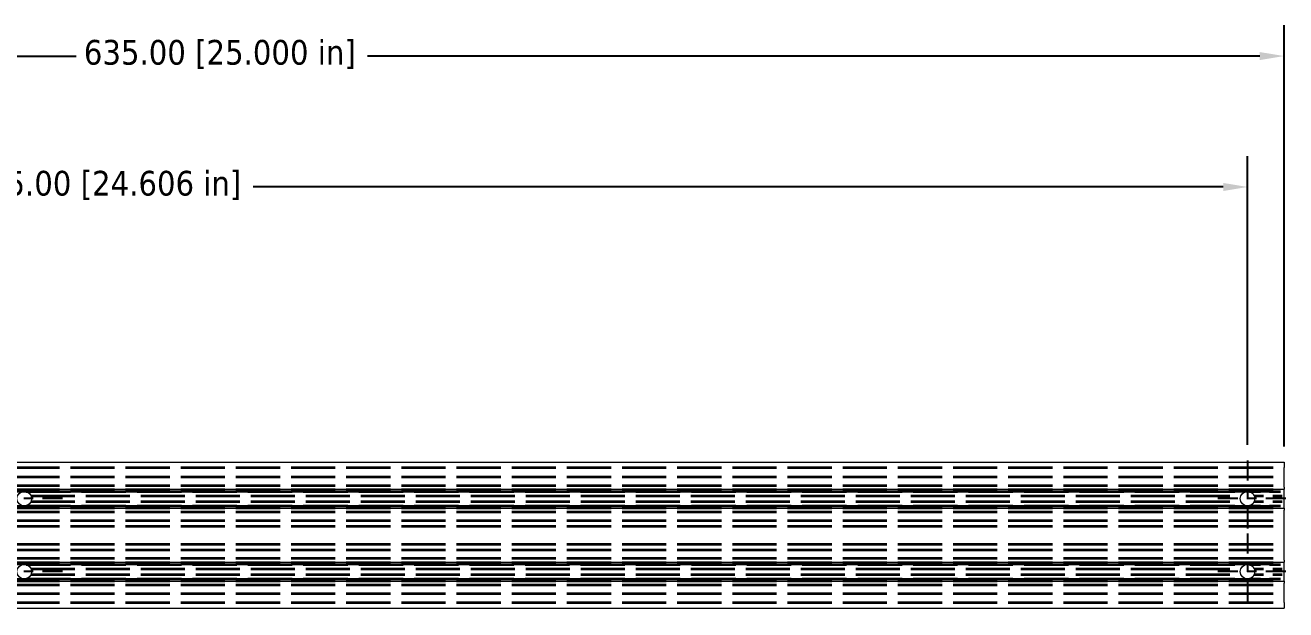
# Model space of a CAD drawing. Header units: inches. Extents: x 1.3 to 45, y 0.7 to 28.7.
# Drawn here: x 22.44 to 36.05, y 12.76 to 19.07 of the extents above; entities that cross this region are included whole.
import ezdxf

# ---------------------------------------------------------------- set-up
doc = ezdxf.new("R2010")
doc.units = ezdxf.units.IN
doc.header["$LTSCALE"] = 2.666667
doc.header["$MEASUREMENT"] = 0
doc.linetypes.add('CHAIN', pattern=[0.7087, 0.4724, -0.0591, 0.1181, -0.0591])
doc.linetypes.add('DASHED', pattern=[0.2067, 0.1654, -0.0413])
for name, color, linetype, lineweight in [('Center Mark (ANSI)', 7, 'Continuous', 25), ('Dimension (ANSI)', 7, 'Continuous', 25), ('Hidden (ANSI)', 8, 'DASHED', 35), ('Visible (ANSI)', 7, 'Continuous', 18)]:
    doc.layers.add(name, color=color, linetype=linetype, lineweight=lineweight)
doc.styles.add('Note Text (ANSI)', font='tahoma.ttf')
doc.dimstyles.new('Default - mm [in] (ANSI)', dxfattribs={"dimscale": 2.666667, "dimtxt": 0.1, "dimasz": 0.098425, "dimexe": 0.125, "dimexo": 0.063, "dimgap": 0.031496, "dimtad": 0, "dimtoh": 1, "dimlfac": 25.4, "dimrnd": 1e-08, "dimzin": 4, "dimdsep": 46, "dimtxsty": 'Note Text (ANSI)', "dimcen": 0.09, "dimdle": 0.393701, "dimclrd": 256, "dimclre": 256, "dimclrt": 256, "dimadec": 1, "dimazin": 1, "dimtfac": 1.2, "dimtofl": 0, "dimtmove": 0, "dimatfit": 3, "dimfxl": 0, "dimtolj": 1, "dimtzin": 4, "dimlwd": -1, "dimlwe": -1, "dimarcsym": 0})

# ---------------------------------------------------------------- blocks, each defined once
blk = doc.blocks.new('*D17')
at = {"layer": 'Defpoints', "color": 0}
for p in [(35.634, 17.323), (11.027, 14.352), (35.634, 14.371)]:
    blk.add_point(p, dxfattribs=at)
at = {"layer": 'Dimension (ANSI)'}
for p, q in [((11.027, 14.52), (11.027, 17.656)), ((35.634, 14.539), (35.634, 17.656)), ((11.29, 17.323), (21.758, 17.323)), ((35.371, 17.323), (24.903, 17.323))]:
    blk.add_line(p, q, dxfattribs=at)
for points in [[(11.29, 17.366), (11.29, 17.279), (11.027, 17.323)], [(35.371, 17.366), (35.371, 17.279), (35.634, 17.323)]]:
    blk.add_solid(points, dxfattribs=at)
at = {"layer": 'Dimension (ANSI)', "insert": (21.842, 17.497), "char_height": 0.26667, "attachment_point": 1, "style": 'Note Text (ANSI)'}
blk.add_mtext('\\A1;625.00 [24.606 in]', dxfattribs=at)
blk = doc.blocks.new('*D18')
at = {"layer": 'Defpoints', "color": 0}
for p in [(36.027, 18.736), (11.027, 14.352), (36.027, 14.352)]:
    blk.add_point(p, dxfattribs=at)
at = {"layer": 'Dimension (ANSI)'}
for p, q in [((11.027, 14.52), (11.027, 19.069)), ((36.027, 14.52), (36.027, 19.069)), ((11.29, 18.736), (22.993, 18.736)), ((35.765, 18.736), (26.139, 18.736))]:
    blk.add_line(p, q, dxfattribs=at)
for points in [[(11.29, 18.779), (11.29, 18.692), (11.027, 18.736)], [(35.765, 18.779), (35.765, 18.692), (36.027, 18.736)]]:
    blk.add_solid(points, dxfattribs=at)
at = {"layer": 'Dimension (ANSI)', "insert": (23.077, 18.91), "char_height": 0.26667, "attachment_point": 1, "style": 'Note Text (ANSI)'}
blk.add_mtext('\\A1;635.00 [25.000 in]', dxfattribs=at)

msp = doc.modelspace()

# ---------------------------------------------------------------- linework, layer by layer
at = {"layer": 'Center Mark (ANSI)', "linetype": 'CHAIN', "ltscale": 0.171588}
for p, q in [((35.63369, 14.37072), (35.63369, 13.54657)), ((22.84646, 13.95865), (22.02231, 13.95865)), ((36.04576, 13.95865), (35.22161, 13.95865)), ((35.63369, 13.58332), (35.63369, 12.75917)), ((22.84646, 13.17124), (22.02231, 13.17124)), ((36.04576, 13.17124), (35.22161, 13.17124))]:
    msp.add_line(p, q, dxfattribs=at)
at = {"layer": 'Hidden (ANSI)', "ltscale": 1.079895}
for p, q in [((11.02739, 14.29329), (36.02739, 14.29329)), ((11.02739, 14.19467), (36.02739, 14.19467)), ((11.02739, 14.10254), (36.02739, 14.10254)), ((11.02739, 14.05845), (36.02739, 14.05845)), ((11.02739, 14.04115), (36.02739, 14.04115)), ((11.02739, 13.87615), (36.02739, 13.87615)), ((11.02739, 13.85884), (36.02739, 13.85884)), ((11.02739, 13.81475), (36.02739, 13.81475)), ((11.02739, 13.72262), (36.02739, 13.72262)), ((11.02739, 13.66357), (36.02739, 13.66357)), ((11.02739, 13.46632), (36.02739, 13.46632)), ((11.02739, 13.40727), (36.02739, 13.40727)), ((11.02739, 13.31514), (36.02739, 13.31514)), ((11.02739, 13.27105), (36.02739, 13.27105)), ((11.02739, 13.25374), (36.02739, 13.25374)), ((11.02739, 13.08874), (36.02739, 13.08874)), ((11.02739, 13.07144), (36.02739, 13.07144)), ((11.02739, 13.02735), (36.02739, 13.02735)), ((11.02739, 12.93522), (36.02739, 12.93522)), ((11.02739, 12.8366), (36.02739, 12.8366))]:
    msp.add_line(p, q, dxfattribs=at)
at = {"layer": 'Hidden (ANSI)', "ltscale": 1.085196}
for p, q in [((22.45428, 14.03483), (35.61379, 14.03483)), ((22.45428, 13.88246), (35.61379, 13.88246)), ((22.45428, 13.24743), (35.61379, 13.24743)), ((22.45428, 13.09506), (35.61379, 13.09506))]:
    msp.add_line(p, q, dxfattribs=at)
at = {"layer": 'Hidden (ANSI)', "ltscale": 0.266898}
for p, q in [((35.65358, 14.03483), (36.02739, 14.03483)), ((35.65358, 13.88246), (36.02739, 13.88246)), ((35.65358, 13.24743), (36.02739, 13.24743)), ((35.65358, 13.09506), (36.02739, 13.09506))]:
    msp.add_line(p, q, dxfattribs=at)
at = {"layer": 'Hidden (ANSI)', "ltscale": 1.076585}
for p, q in [((22.50648, 13.9903), (35.56159, 13.9903)), ((22.50648, 13.92699), (35.56159, 13.92699)), ((22.50648, 13.2029), (35.56159, 13.2029)), ((22.50648, 13.13959), (35.56159, 13.13959))]:
    msp.add_line(p, q, dxfattribs=at)
at = {"layer": 'Hidden (ANSI)', "ltscale": 0.229608}
for p, q in [((35.70578, 13.9903), (36.02739, 13.9903)), ((35.70578, 13.92699), (36.02739, 13.92699)), ((35.70578, 13.2029), (36.02739, 13.2029)), ((35.70578, 13.13959), (36.02739, 13.13959))]:
    msp.add_line(p, q, dxfattribs=at)
at = {"layer": 'Visible (ANSI)'}
for p, q in [((11.02739, 14.35235), (36.02739, 14.35235)), ((36.02739, 14.35235), (36.02739, 14.29329)), ((36.02739, 14.08219), (36.02739, 14.29329)), ((11.02739, 14.06219), (36.02739, 14.06219)), ((36.02739, 14.08219), (36.02739, 14.06219)), ((36.02739, 14.0525), (36.02739, 14.06219)), ((36.02739, 13.86479), (36.02739, 14.0525)), ((11.02739, 13.8551), (36.02739, 13.8551)), ((36.02739, 13.8551), (36.02739, 13.86479)), ((36.02739, 13.8551), (36.02739, 13.8351)), ((36.02739, 13.29479), (36.02739, 13.8351)), ((11.02739, 13.27479), (36.02739, 13.27479)), ((36.02739, 13.29479), (36.02739, 13.27479)), ((36.02739, 13.2651), (36.02739, 13.27479)), ((36.02739, 13.07739), (36.02739, 13.2651)), ((11.02739, 13.0677), (36.02739, 13.0677)), ((36.02739, 13.0677), (36.02739, 13.07739)), ((36.02739, 13.0677), (36.02739, 13.0477)), ((36.02739, 12.8366), (36.02739, 13.0477)), ((36.02739, 12.8366), (36.02739, 12.77754)), ((11.02739, 12.77754), (36.02739, 12.77754))]:
    msp.add_line(p, q, dxfattribs=at)
for centre in [(22.43439, 13.95865), (35.63369, 13.95865), (22.43439, 13.17124), (35.63369, 13.17124)]:
    msp.add_circle(centre, 0.07874, dxfattribs=at)

# ---------------------------------------------------------------- dimensions: what is measured, and where the dimension line sits
at = {"layer": 'Dimension (ANSI)'}
for base, p2, picture, middle in [((36.02739, 18.73555), (36.02739, 14.35235), '*D18', (24.56578, 18.73555)), ((35.63369, 17.32275), (35.63369, 14.37072), '*D17', (23.33054, 17.32275))]:
    dim = msp.add_linear_dim(base=base, p1=(11.02739, 14.35235), p2=p2, angle=180, dimstyle='Default - mm [in] (ANSI)', override={"dimgap": 0.031496, "dimtoh": 0, "dimdec": 2, "dimlfac": 25.4, "dimtol": 0, "dimlim": 0, "dimtp": 0, "dimtm": 0, "dimtdec": 2, "dimatfit": 1}, dxfattribs=at)
    dim.commit()
    dim.dimension.update_dxf_attribs({"geometry": picture, "text_midpoint": middle, "dimtype": 160})

doc.saveas('drawing.dxf')
